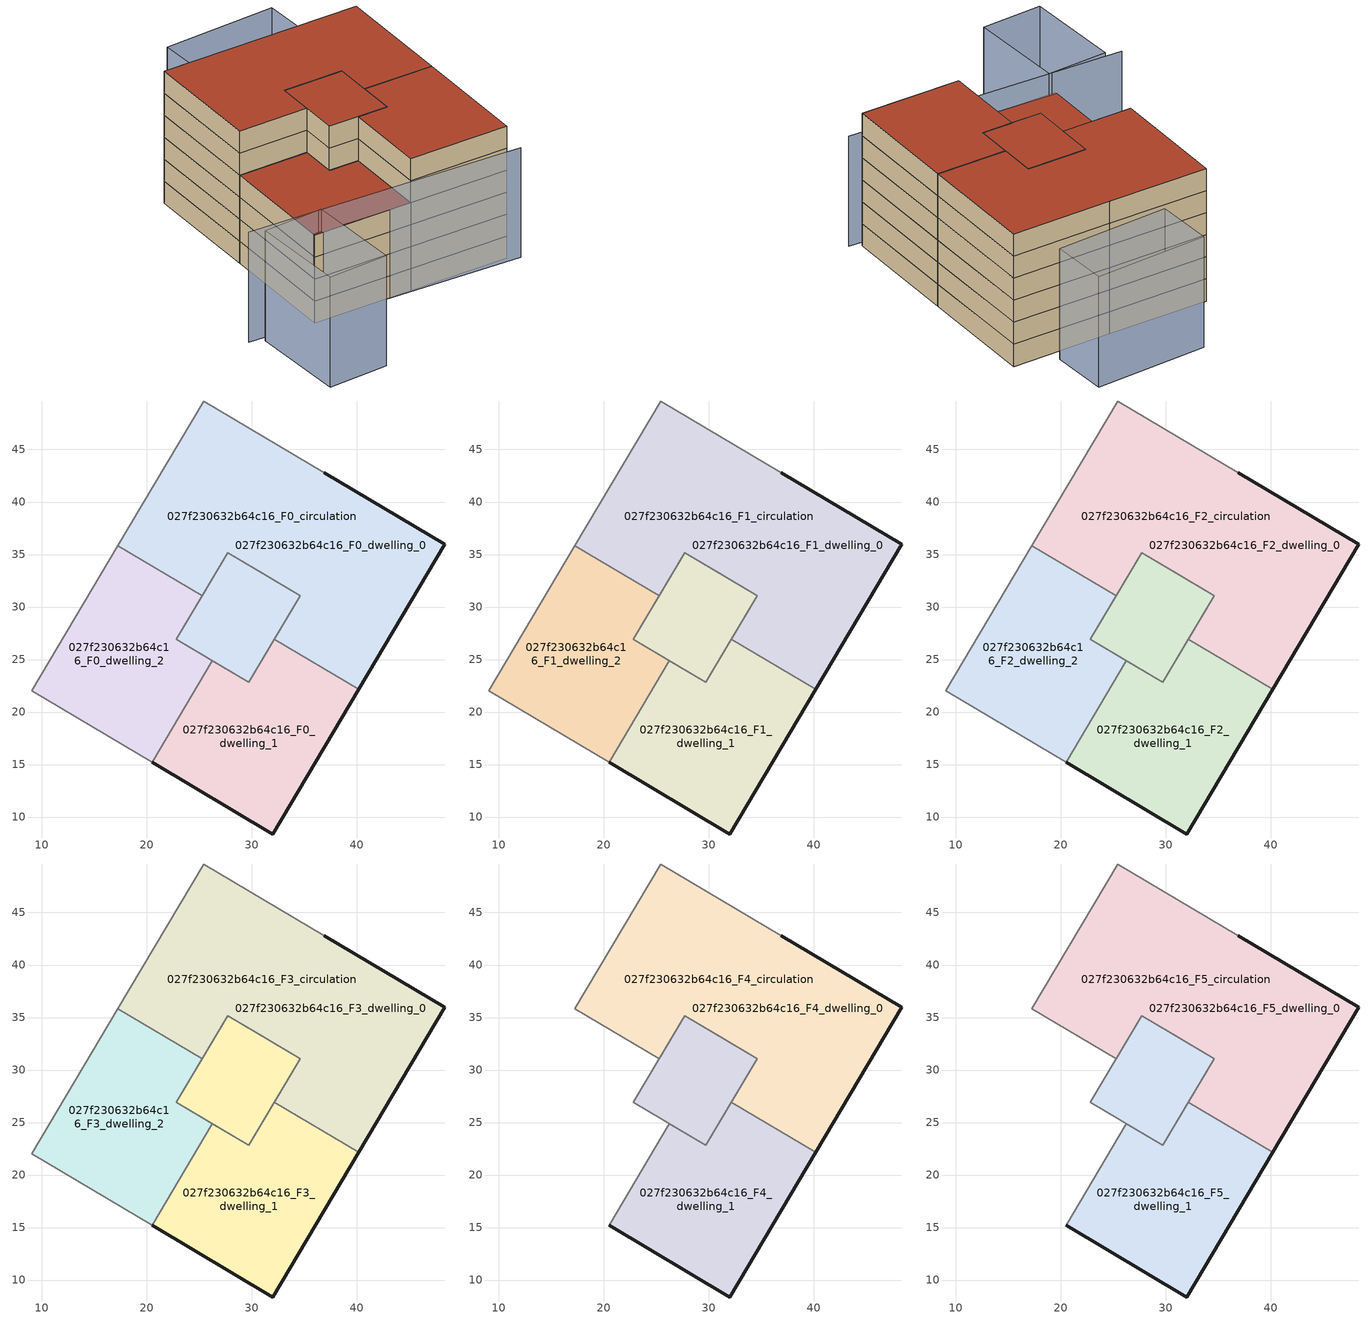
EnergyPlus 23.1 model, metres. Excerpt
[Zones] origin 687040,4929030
027f230632b64c16_F0_dwelling_0
 floor ground (EU_floor_Construction): 34.61,31.09 32.14,26.95 29.68,22.82 22.8,26.92 27.72,35.19 28.03,35.01 z0; 36.91,42.79 48.38,35.96 40.18,22.17 32.14,26.95 34.61,31.09 31.16,33.14 28.03,35.01 27.72,35.19 25.26,31.05 17.23,35.83 25.43,49.62 z0
 wall outside (EU_wall_Construction): 40.18,22.17 48.38,35.96 36.91,42.79 z0:3
 wall adiabatic (EU_wall_Construction): 36.91,42.79 25.43,49.62 17.23,35.83 / 25.26,31.05 27.72,35.19 31.16,33.14 34.61,31.09 32.14,26.95 z0:3
 wall to 027f230632b64c16_F0_dwelling_2 (EU_wall_Construction): 17.23,35.83 25.26,31.05 z0:3
 wall to 027f230632b64c16_F0_dwelling_1 (EU_wall_Construction): 32.14,26.95 40.18,22.17 z0:3
027f230632b64c16_F0_dwelling_1
 floor ground (EU_floor_Construction): 40.18,22.17 31.97,8.39 20.5,15.22 26.24,24.87 27.36,24.2 29.68,22.82 32.14,26.95 z0; 34.61,31.09 32.14,26.95 29.68,22.82 27.36,24.2 26.24,24.87 22.8,26.92 27.72,35.19 z0
 wall outside (EU_wall_Construction): 20.5,15.22 31.97,8.39 40.18,22.17 z0:3
 wall adiabatic (EU_wall_Construction): 32.14,26.95 29.68,22.82 26.24,24.87 z0:3
 wall to 027f230632b64c16_F0_dwelling_2 (EU_wall_Construction): 26.24,24.87 20.5,15.22 z0:3
027f230632b64c16_F0_dwelling_2
 floor ground (EU_floor_Construction): 25.26,31.05 22.8,26.92 26.24,24.87 20.5,15.22 9.02,22.05 17.23,35.83 z0
 wall adiabatic (EU_wall_Construction): 17.23,35.83 9.02,22.05 20.5,15.22 / 26.24,24.87 22.8,26.92 25.26,31.05 z0:3
027f230632b64c16_F0_circulation
 floor ground (EU_floor_Construction): 36.91,42.79 48.38,35.96 40.18,22.17 32.14,26.95 34.61,31.09 31.16,33.14 28.03,35.01 27.72,35.19 25.26,31.05 17.23,35.83 25.43,49.62 z0; 31.16,33.14 34.61,31.09 32.14,26.95 29.68,22.82 27.36,24.2 26.24,24.87 22.8,26.92 25.26,31.05 27.72,35.19 28.03,35.01 29.52,34.12 z0; 40.18,22.17 31.97,8.39 20.5,15.22 26.24,24.87 27.36,24.2 29.68,22.82 32.14,26.95 z0
 wall adiabatic (EU_wall_Construction): 22.8,26.92 29.68,22.82 34.61,31.09 27.72,35.19 22.8,26.92 z0:3
 roof outside (EU_floor_Construction): 32.14,26.95 34.61,31.09 31.16,33.14 29.16,34.33 28.03,35.01 27.72,35.19 25.26,31.05 22.8,26.92 26.24,24.87 27.36,24.2 29.68,22.82 z3
027f230632b64c16_F1_dwelling_0
 floor outside (EU_floor_Construction): 36.91,42.79 48.38,35.96 40.18,22.17 32.14,26.95 34.61,31.09 31.16,33.14 28.03,35.01 27.72,35.19 25.26,31.05 17.23,35.83 25.43,49.62 z3
 floor to 027f230632b64c16_F0_dwelling_0 (EU_floor_Construction): 31.16,33.14 34.61,31.09 32.14,26.95 29.68,22.82 22.8,26.92 25.26,31.05 27.72,35.19 28.03,35.01 z3
 wall outside (EU_wall_Construction): 40.18,22.17 48.38,35.96 36.91,42.79 z3:6
 wall adiabatic (EU_wall_Construction): 36.91,42.79 25.43,49.62 17.23,35.83 / 25.26,31.05 27.72,35.19 31.16,33.14 34.61,31.09 32.14,26.95 z3:6
 wall to 027f230632b64c16_F1_dwelling_2 (EU_wall_Construction): 17.23,35.83 25.26,31.05 z3:6
 wall to 027f230632b64c16_F1_dwelling_1 (EU_wall_Construction): 32.14,26.95 40.18,22.17 z3:6
027f230632b64c16_F1_dwelling_1
 floor to 027f230632b64c16_F0_dwelling_1 (EU_floor_Construction): 40.18,22.17 31.97,8.39 20.5,15.22 26.24,24.87 29.68,22.82 32.14,26.95 z3; 34.61,31.09 32.14,26.95 29.68,22.82 27.36,24.2 26.24,24.87 22.8,26.92 27.72,35.19 z3
 wall outside (EU_wall_Construction): 20.5,15.22 31.97,8.39 40.18,22.17 z3:6
 wall adiabatic (EU_wall_Construction): 32.14,26.95 29.68,22.82 26.24,24.87 z3:6
 wall to 027f230632b64c16_F1_dwelling_2 (EU_wall_Construction): 26.24,24.87 20.5,15.22 z3:6
027f230632b64c16_F1_dwelling_2
 floor to 027f230632b64c16_F0_dwelling_2 (EU_floor_Construction): 25.26,31.05 22.8,26.92 26.24,24.87 20.5,15.22 9.02,22.05 17.23,35.83 z3
 wall adiabatic (EU_wall_Construction): 17.23,35.83 9.02,22.05 20.5,15.22 / 26.24,24.87 22.8,26.92 25.26,31.05 z3:6
027f230632b64c16_F1_circulation
 floor outside (EU_floor_Construction): 31.16,33.14 34.61,31.09 32.14,26.95 29.68,22.82 27.36,24.2 26.24,24.87 22.8,26.92 25.26,31.05 27.72,35.19 28.03,35.01 29.52,34.12 z3
 floor to 027f230632b64c16_F0_circulation (EU_floor_Construction): 36.91,42.79 48.38,35.96 40.18,22.17 32.14,26.95 34.61,31.09 31.16,33.14 28.03,35.01 27.72,35.19 25.26,31.05 17.23,35.83 25.43,49.62 z3; 40.18,22.17 31.97,8.39 20.5,15.22 26.24,24.87 27.36,24.2 29.68,22.82 32.14,26.95 z3
 wall adiabatic (EU_wall_Construction): 22.8,26.92 29.68,22.82 34.61,31.09 27.72,35.19 22.8,26.92 z3:6
 roof outside (EU_floor_Construction): 32.14,26.95 34.61,31.09 31.16,33.14 29.16,34.33 28.03,35.01 27.72,35.19 25.26,31.05 22.8,26.92 26.24,24.87 27.36,24.2 29.68,22.82 z6
027f230632b64c16_F2_dwelling_0
 floor outside (EU_floor_Construction): 36.91,42.79 48.38,35.96 40.18,22.17 32.14,26.95 34.61,31.09 31.16,33.14 28.03,35.01 27.72,35.19 25.26,31.05 17.23,35.83 25.43,49.62 z6
 floor to 027f230632b64c16_F1_dwelling_0 (EU_floor_Construction): 31.16,33.14 34.61,31.09 32.14,26.95 29.68,22.82 22.8,26.92 25.26,31.05 27.72,35.19 28.03,35.01 z6
 wall outside (EU_wall_Construction): 40.18,22.17 48.38,35.96 36.91,42.79 z6:9
 wall adiabatic (EU_wall_Construction): 36.91,42.79 25.43,49.62 17.23,35.83 / 25.26,31.05 27.72,35.19 31.16,33.14 34.61,31.09 32.14,26.95 z6:9
 wall to 027f230632b64c16_F2_dwelling_2 (EU_wall_Construction): 17.23,35.83 25.26,31.05 z6:9
 wall to 027f230632b64c16_F2_dwelling_1 (EU_wall_Construction): 32.14,26.95 40.18,22.17 z6:9
027f230632b64c16_F2_dwelling_1
 floor to 027f230632b64c16_F1_dwelling_1 (EU_floor_Construction): 40.18,22.17 31.97,8.39 20.5,15.22 26.24,24.87 29.68,22.82 32.14,26.95 z6; 34.61,31.09 32.14,26.95 29.68,22.82 27.36,24.2 26.24,24.87 22.8,26.92 27.72,35.19 z6
 wall outside (EU_wall_Construction): 20.5,15.22 31.97,8.39 40.18,22.17 z6:9
 wall adiabatic (EU_wall_Construction): 32.14,26.95 29.68,22.82 26.24,24.87 z6:9
 wall to 027f230632b64c16_F2_dwelling_2 (EU_wall_Construction): 26.24,24.87 20.5,15.22 z6:9
027f230632b64c16_F2_dwelling_2
 floor to 027f230632b64c16_F1_dwelling_2 (EU_floor_Construction): 25.26,31.05 22.8,26.92 26.24,24.87 20.5,15.22 9.02,22.05 17.23,35.83 z6
 wall adiabatic (EU_wall_Construction): 17.23,35.83 9.02,22.05 20.5,15.22 / 26.24,24.87 22.8,26.92 25.26,31.05 z6:9
027f230632b64c16_F2_circulation
 floor outside (EU_floor_Construction): 31.16,33.14 34.61,31.09 32.14,26.95 29.68,22.82 27.36,24.2 26.24,24.87 22.8,26.92 25.26,31.05 27.72,35.19 28.03,35.01 29.52,34.12 z6
 floor to 027f230632b64c16_F1_circulation (EU_floor_Construction): 36.91,42.79 48.38,35.96 40.18,22.17 32.14,26.95 34.61,31.09 31.16,33.14 28.03,35.01 27.72,35.19 25.26,31.05 17.23,35.83 25.43,49.62 z6; 40.18,22.17 31.97,8.39 20.5,15.22 26.24,24.87 27.36,24.2 29.68,22.82 32.14,26.95 z6
 wall adiabatic (EU_wall_Construction): 22.8,26.92 29.68,22.82 34.61,31.09 27.72,35.19 22.8,26.92 z6:9
 roof outside (EU_floor_Construction): 32.14,26.95 34.61,31.09 31.16,33.14 29.16,34.33 28.03,35.01 27.72,35.19 25.26,31.05 22.8,26.92 26.24,24.87 27.36,24.2 29.68,22.82 z9
027f230632b64c16_F3_dwelling_0
 floor outside (EU_floor_Construction): 36.91,42.79 48.38,35.96 40.18,22.17 32.14,26.95 34.61,31.09 31.16,33.14 28.03,35.01 27.72,35.19 25.26,31.05 17.23,35.83 25.43,49.62 z9
 floor to 027f230632b64c16_F2_dwelling_0 (EU_floor_Construction): 31.16,33.14 34.61,31.09 32.14,26.95 29.68,22.82 22.8,26.92 25.26,31.05 27.72,35.19 28.03,35.01 z9
 wall outside (EU_wall_Construction): 40.18,22.17 48.38,35.96 36.91,42.79 z9:12
 wall adiabatic (EU_wall_Construction): 36.91,42.79 25.43,49.62 17.23,35.83 / 25.26,31.05 27.72,35.19 31.16,33.14 34.61,31.09 32.14,26.95 z9:12
 wall to 027f230632b64c16_F3_dwelling_2 (EU_wall_Construction): 17.23,35.83 25.26,31.05 z9:12
 wall to 027f230632b64c16_F3_dwelling_1 (EU_wall_Construction): 32.14,26.95 40.18,22.17 z9:12
027f230632b64c16_F3_dwelling_1
 floor to 027f230632b64c16_F2_dwelling_1 (EU_floor_Construction): 40.18,22.17 31.97,8.39 20.5,15.22 26.24,24.87 29.68,22.82 32.14,26.95 z9; 34.61,31.09 32.14,26.95 29.68,22.82 27.36,24.2 26.24,24.87 22.8,26.92 27.72,35.19 z9
 wall outside (EU_wall_Construction): 20.5,15.22 31.97,8.39 40.18,22.17 z9:12
 wall adiabatic (EU_wall_Construction): 32.14,26.95 29.68,22.82 26.24,24.87 z9:12
 wall to 027f230632b64c16_F3_dwelling_2 (EU_wall_Construction): 26.24,24.87 20.5,15.22 z9:12
027f230632b64c16_F3_dwelling_2
 floor to 027f230632b64c16_F2_dwelling_2 (EU_floor_Construction): 25.26,31.05 22.8,26.92 26.24,24.87 20.5,15.22 9.02,22.05 17.23,35.83 z9
 wall adiabatic (EU_wall_Construction): 17.23,35.83 9.02,22.05 20.5,15.22 / 26.24,24.87 22.8,26.92 25.26,31.05 z9:12
 roof outside (EU_roof_Construction): 20.5,15.22 26.24,24.87 22.8,26.92 25.26,31.05 17.23,35.83 9.02,22.05 z12
027f230632b64c16_F3_circulation
 floor outside (EU_floor_Construction): 31.16,33.14 34.61,31.09 32.14,26.95 29.68,22.82 27.36,24.2 26.24,24.87 22.8,26.92 25.26,31.05 27.72,35.19 28.03,35.01 29.52,34.12 z9
 floor to 027f230632b64c16_F2_circulation (EU_floor_Construction): 36.91,42.79 48.38,35.96 40.18,22.17 32.14,26.95 34.61,31.09 31.16,33.14 28.03,35.01 27.72,35.19 25.26,31.05 17.23,35.83 25.43,49.62 z9; 40.18,22.17 31.97,8.39 20.5,15.22 26.24,24.87 27.36,24.2 29.68,22.82 32.14,26.95 z9
 wall adiabatic (EU_wall_Construction): 22.8,26.92 29.68,22.82 34.61,31.09 27.72,35.19 22.8,26.92 z9:12
 roof outside (EU_floor_Construction): 32.14,26.95 34.61,31.09 31.16,33.14 29.16,34.33 28.03,35.01 27.72,35.19 25.26,31.05 22.8,26.92 26.24,24.87 27.36,24.2 29.68,22.82 z12
027f230632b64c16_F4_dwelling_0
 floor outside (EU_floor_Construction): 36.91,42.79 48.38,35.96 40.18,22.17 32.14,26.95 34.61,31.09 31.16,33.14 28.03,35.01 27.72,35.19 25.26,31.05 17.23,35.83 25.43,49.62 z12
 floor to 027f230632b64c16_F3_dwelling_0 (EU_floor_Construction): 31.16,33.14 34.61,31.09 32.14,26.95 29.68,22.82 22.8,26.92 25.26,31.05 27.72,35.19 28.03,35.01 z12
 wall outside (EU_wall_Construction): 40.18,22.17 48.38,35.96 36.91,42.79 z12:15
 wall adiabatic (EU_wall_Construction): 36.91,42.79 25.43,49.62 17.23,35.83 25.26,31.05 27.72,35.19 31.16,33.14 34.61,31.09 32.14,26.95 z12:15
 wall to 027f230632b64c16_F4_dwelling_1 (EU_wall_Construction): 32.14,26.95 40.18,22.17 z12:15
027f230632b64c16_F4_dwelling_1
 floor to 027f230632b64c16_F3_dwelling_1 (EU_floor_Construction): 40.18,22.17 31.97,8.39 20.5,15.22 26.24,24.87 29.68,22.82 32.14,26.95 z12; 34.61,31.09 32.14,26.95 29.68,22.82 27.36,24.2 26.24,24.87 22.8,26.92 27.72,35.19 z12
 wall outside (EU_wall_Construction): 20.5,15.22 31.97,8.39 40.18,22.17 z12:15
 wall adiabatic (EU_wall_Construction): 32.14,26.95 29.68,22.82 26.24,24.87 20.5,15.22 z12:15
027f230632b64c16_F4_circulation
 floor outside (EU_floor_Construction): 31.16,33.14 34.61,31.09 32.14,26.95 29.68,22.82 27.36,24.2 26.24,24.87 22.8,26.92 25.26,31.05 27.72,35.19 28.03,35.01 29.52,34.12 z12
 floor to 027f230632b64c16_F3_circulation (EU_floor_Construction): 36.91,42.79 48.38,35.96 40.18,22.17 32.14,26.95 34.61,31.09 31.16,33.14 28.03,35.01 27.72,35.19 25.26,31.05 17.23,35.83 25.43,49.62 z12; 40.18,22.17 31.97,8.39 20.5,15.22 26.24,24.87 27.36,24.2 29.68,22.82 32.14,26.95 z12
 wall adiabatic (EU_wall_Construction): 22.8,26.92 29.68,22.82 34.61,31.09 27.72,35.19 22.8,26.92 z12:15
 roof outside (EU_floor_Construction): 32.14,26.95 34.61,31.09 31.16,33.14 29.16,34.33 28.03,35.01 27.72,35.19 25.26,31.05 22.8,26.92 26.24,24.87 27.36,24.2 29.68,22.82 z15
027f230632b64c16_F5_dwelling_0
 floor outside (EU_floor_Construction): 36.91,42.79 48.38,35.96 40.18,22.17 32.14,26.95 34.61,31.09 31.16,33.14 28.03,35.01 27.72,35.19 25.26,31.05 17.23,35.83 25.43,49.62 z15
 floor to 027f230632b64c16_F4_dwelling_0 (EU_floor_Construction): 31.16,33.14 34.61,31.09 32.14,26.95 29.68,22.82 22.8,26.92 25.26,31.05 27.72,35.19 28.03,35.01 z15
 wall outside (EU_wall_Construction): 40.18,22.17 48.38,35.96 36.91,42.79 z15:18
 wall adiabatic (EU_wall_Construction): 36.91,42.79 25.43,49.62 17.23,35.83 25.26,31.05 27.72,35.19 31.16,33.14 34.61,31.09 32.14,26.95 z15:18
 wall to 027f230632b64c16_F5_dwelling_1 (EU_wall_Construction): 32.14,26.95 40.18,22.17 z15:18
 roof outside (EU_roof_Construction): 40.18,22.17 48.38,35.96 36.91,42.79 25.43,49.62 17.23,35.83 25.26,31.05 27.72,35.19 28.03,35.01 31.16,33.14 34.61,31.09 32.14,26.95 z18; 32.14,26.95 34.61,31.09 28.03,35.01 27.72,35.19 22.8,26.92 29.68,22.82 z18
027f230632b64c16_F5_dwelling_1
 floor to 027f230632b64c16_F4_dwelling_1 (EU_floor_Construction): 40.18,22.17 31.97,8.39 20.5,15.22 26.24,24.87 29.68,22.82 32.14,26.95 z15; 34.61,31.09 32.14,26.95 29.68,22.82 27.36,24.2 26.24,24.87 22.8,26.92 27.72,35.19 z15
 wall outside (EU_wall_Construction): 20.5,15.22 31.97,8.39 40.18,22.17 z15:18
 wall adiabatic (EU_wall_Construction): 32.14,26.95 29.68,22.82 26.24,24.87 20.5,15.22 z15:18
 roof outside (EU_roof_Construction): 34.61,31.09 27.72,35.19 22.8,26.92 26.24,24.87 27.36,24.2 29.68,22.82 32.14,26.95 z18; 31.97,8.39 40.18,22.17 32.14,26.95 29.68,22.82 27.36,24.2 26.24,24.87 20.5,15.22 z18
027f230632b64c16_F5_circulation
 floor outside (EU_floor_Construction): 31.16,33.14 34.61,31.09 32.14,26.95 29.68,22.82 27.36,24.2 26.24,24.87 22.8,26.92 25.26,31.05 27.72,35.19 28.03,35.01 29.52,34.12 z15
 floor to 027f230632b64c16_F4_circulation (EU_floor_Construction): 36.91,42.79 48.38,35.96 40.18,22.17 32.14,26.95 34.61,31.09 31.16,33.14 28.03,35.01 27.72,35.19 25.26,31.05 17.23,35.83 25.43,49.62 z15; 40.18,22.17 31.97,8.39 20.5,15.22 26.24,24.87 27.36,24.2 29.68,22.82 32.14,26.95 z15
 wall adiabatic (EU_wall_Construction): 22.8,26.92 29.68,22.82 34.61,31.09 27.72,35.19 22.8,26.92 z15:18
 roof outside (EU_roof_Construction): 32.14,26.95 34.61,31.09 31.16,33.14 29.16,34.33 28.03,35.01 27.72,35.19 25.26,31.05 22.8,26.92 26.24,24.87 27.36,24.2 29.68,22.82 z18; 40.18,22.17 48.38,35.96 36.91,42.79 25.43,49.62 17.23,35.83 25.26,31.05 27.72,35.19 28.03,35.01 31.16,33.14 34.61,31.09 32.14,26.95 z18; 31.97,8.39 40.18,22.17 32.14,26.95 29.68,22.82 27.36,24.2 26.24,24.87 20.5,15.22 z18
shading: 1.85,27.11 32.78,7 / -3.01,14.17 2.97,25.54 / 2.97,25.54 10.11,21.78 / 10.11,21.78 4.13,10.41 / 4.13,10.41 -3.01,14.17 / 48.13,46.82 44.58,40.06 / 44.58,40.06 31.22,47.07 / 31.22,47.07 34.77,53.83 / 34.77,53.83 48.13,46.82 z0:15
[Building]
EU S2 Campaign: North Axis=0; Terrain=City; Solar Distribution=FullExterior
[Site:Location]
Bologna: Latitude=44.5; Longitude=11.25; Time Zone=1; Elevation=37
[SizingPeriod:WeatherFileDays]
AnnualSizingPeriod: Begin Month=1; Begin Day of Month=1; End Month=12; End Day of Month=31; Day of Week for Start Day=Monday; Use Weather File Daylight Saving Period=No; Use Weather File Rain and Snow Indicators=No
[MATERIAL]
EU_InternalMass_Material: Roughness=MediumRough; Thickness=0.1; Conductivity=1; Density=1800; Specific Heat=900; Thermal Absorptance=0.9; Solar Absorptance=0.7; Visible Absorptance=0.7
[MATERIAL:NOMASS] Roughness=MediumRough; Thermal Absorptance=0.9; Solar Absorptance=0.7; Visible Absorptance=0.7
Name | Thermal Resistance
EU_wall_NoMass | 0.905828
EU_roof_NoMass | 0.37593
EU_floor_NoMass | 0.67114
[CONSTRUCTION]
EU_wall_Construction: EU_wall_NoMass
EU_roof_Construction: EU_roof_NoMass
EU_floor_Construction: EU_floor_NoMass
EU_InternalMass_Construction: EU_InternalMass_Material
[ZONE] Type=1; Multiplier=1; Ceiling Height=autocalculate; Floor Area=autocalculate; Part of Total Floor Area=Yes
Name | Volume
027f230632b64c16_F0_dwelling_0; 027f230632b64c16_F1_dwelling_0; 027f230632b64c16_F2_dwelling_0; 027f230632b64c16_F3_dwelling_0; 027f230632b64c16_F4_dwelling_0; 027f230632b64c16_F5_dwelling_0 | 1400.84
027f230632b64c16_F0_dwelling_1; 027f230632b64c16_F1_dwelling_1; 027f230632b64c16_F2_dwelling_1; 027f230632b64c16_F3_dwelling_1; 027f230632b64c16_F4_dwelling_1; 027f230632b64c16_F5_dwelling_1 | 816.087
027f230632b64c16_F0_dwelling_2; 027f230632b64c16_F1_dwelling_2; 027f230632b64c16_F2_dwelling_2; 027f230632b64c16_F3_dwelling_2 | 584.755
027f230632b64c16_F0_circulation; 027f230632b64c16_F1_circulation; 027f230632b64c16_F2_circulation; 027f230632b64c16_F3_circulation; 027f230632b64c16_F4_circulation; 027f230632b64c16_F5_circulation | 1985.6
[INTERNALMASS] Construction=EU_InternalMass_Construction
Name | Zone or ZoneList | Surface Area
027f230632b64c16_F0_dwelling_0_EU_InternalMass | 027f230632b64c16_F0_dwelling_0 | 389.837
027f230632b64c16_F0_dwelling_1_EU_InternalMass | 027f230632b64c16_F0_dwelling_1 | 194.918
027f230632b64c16_F0_dwelling_2_EU_InternalMass | 027f230632b64c16_F0_dwelling_2 | 194.918
027f230632b64c16_F1_dwelling_0_EU_InternalMass | 027f230632b64c16_F1_dwelling_0 | 389.837
027f230632b64c16_F1_dwelling_1_EU_InternalMass | 027f230632b64c16_F1_dwelling_1 | 194.918
027f230632b64c16_F1_dwelling_2_EU_InternalMass | 027f230632b64c16_F1_dwelling_2 | 194.918
027f230632b64c16_F2_dwelling_0_EU_InternalMass | 027f230632b64c16_F2_dwelling_0 | 389.837
027f230632b64c16_F2_dwelling_1_EU_InternalMass | 027f230632b64c16_F2_dwelling_1 | 194.918
027f230632b64c16_F2_dwelling_2_EU_InternalMass | 027f230632b64c16_F2_dwelling_2 | 194.918
027f230632b64c16_F3_dwelling_0_EU_InternalMass | 027f230632b64c16_F3_dwelling_0 | 389.837
027f230632b64c16_F3_dwelling_1_EU_InternalMass | 027f230632b64c16_F3_dwelling_1 | 194.918
027f230632b64c16_F3_dwelling_2_EU_InternalMass | 027f230632b64c16_F3_dwelling_2 | 194.918
027f230632b64c16_F4_dwelling_0_EU_InternalMass | 027f230632b64c16_F4_dwelling_0 | 389.837
027f230632b64c16_F4_dwelling_1_EU_InternalMass | 027f230632b64c16_F4_dwelling_1 | 389.837
027f230632b64c16_F5_dwelling_0_EU_InternalMass | 027f230632b64c16_F5_dwelling_0 | 389.837
027f230632b64c16_F5_dwelling_1_EU_InternalMass | 027f230632b64c16_F5_dwelling_1 | 389.837
[OTHEREQUIPMENT] Fuel Type=Electricity; Design Level Calculation Method=Watts/Area; Power per Zone Floor Area=1; Fraction Latent=0; Fraction Radiant=0; Fraction Lost=0; Carbon Dioxide Generation Rate=0; EndUse Subcategory=EU_Step8_InternalGains
Name | Zone or ZoneList or Space or SpaceList | Schedule
EU_Step8_InternalGain_027f230632b64c16_F0_dwelling_0_f000 | 027f230632b64c16_F0_dwelling_0 | EU_Step8_GainSchedule_027f230632b64c16_F0_dwelling_0_f000
EU_Step8_InternalGain_027f230632b64c16_F0_dwelling_1_f000 | 027f230632b64c16_F0_dwelling_1 | EU_Step8_GainSchedule_027f230632b64c16_F0_dwelling_1_f000
EU_Step8_InternalGain_027f230632b64c16_F0_dwelling_2_f000 | 027f230632b64c16_F0_dwelling_2 | EU_Step8_GainSchedule_027f230632b64c16_F0_dwelling_2_f000
EU_Step8_InternalGain_027f230632b64c16_F1_dwelling_0_f000 | 027f230632b64c16_F1_dwelling_0 | EU_Step8_GainSchedule_027f230632b64c16_F1_dwelling_0_f000
EU_Step8_InternalGain_027f230632b64c16_F1_dwelling_1_f000 | 027f230632b64c16_F1_dwelling_1 | EU_Step8_GainSchedule_027f230632b64c16_F1_dwelling_1_f000
EU_Step8_InternalGain_027f230632b64c16_F1_dwelling_2_f000 | 027f230632b64c16_F1_dwelling_2 | EU_Step8_GainSchedule_027f230632b64c16_F1_dwelling_2_f000
EU_Step8_InternalGain_027f230632b64c16_F2_dwelling_0_f000 | 027f230632b64c16_F2_dwelling_0 | EU_Step8_GainSchedule_027f230632b64c16_F2_dwelling_0_f000
EU_Step8_InternalGain_027f230632b64c16_F2_dwelling_1_f000 | 027f230632b64c16_F2_dwelling_1 | EU_Step8_GainSchedule_027f230632b64c16_F2_dwelling_1_f000
EU_Step8_InternalGain_027f230632b64c16_F2_dwelling_2_f000 | 027f230632b64c16_F2_dwelling_2 | EU_Step8_GainSchedule_027f230632b64c16_F2_dwelling_2_f000
EU_Step8_InternalGain_027f230632b64c16_F3_dwelling_0_f000 | 027f230632b64c16_F3_dwelling_0 | EU_Step8_GainSchedule_027f230632b64c16_F3_dwelling_0_f000
EU_Step8_InternalGain_027f230632b64c16_F3_dwelling_1_f000 | 027f230632b64c16_F3_dwelling_1 | EU_Step8_GainSchedule_027f230632b64c16_F3_dwelling_1_f000
EU_Step8_InternalGain_027f230632b64c16_F3_dwelling_2_f000 | 027f230632b64c16_F3_dwelling_2 | EU_Step8_GainSchedule_027f230632b64c16_F3_dwelling_2_f000
EU_Step8_InternalGain_027f230632b64c16_F4_dwelling_0_f000 | 027f230632b64c16_F4_dwelling_0 | EU_Step8_GainSchedule_027f230632b64c16_F4_dwelling_0_f000
EU_Step8_InternalGain_027f230632b64c16_F4_dwelling_1_f000 | 027f230632b64c16_F4_dwelling_1 | EU_Step8_GainSchedule_027f230632b64c16_F4_dwelling_1_f000
EU_Step8_InternalGain_027f230632b64c16_F5_dwelling_0_f000 | 027f230632b64c16_F5_dwelling_0 | EU_Step8_GainSchedule_027f230632b64c16_F5_dwelling_0_f000
EU_Step8_InternalGain_027f230632b64c16_F5_dwelling_1_f000 | 027f230632b64c16_F5_dwelling_1 | EU_Step8_GainSchedule_027f230632b64c16_F5_dwelling_1_f000
[ZONEINFILTRATION:DESIGNFLOWRATE] Schedule=EU_AlwaysOn; Design Flow Rate Calculation Method=Flow/Area; Flow Rate per Floor Area=0.0005; Constant Term Coefficient=1; Temperature Term Coefficient=0; Velocity Term Coefficient=0; Velocity Squared Term Coefficient=0
Name | Zone or ZoneList or Space or SpaceList
EU_Circulation_Infiltration_027f230632b64c16_F0_circulation | 027f230632b64c16_F0_circulation
EU_Circulation_Infiltration_027f230632b64c16_F1_circulation | 027f230632b64c16_F1_circulation
EU_Circulation_Infiltration_027f230632b64c16_F2_circulation | 027f230632b64c16_F2_circulation
EU_Circulation_Infiltration_027f230632b64c16_F3_circulation | 027f230632b64c16_F3_circulation
EU_Circulation_Infiltration_027f230632b64c16_F4_circulation | 027f230632b64c16_F4_circulation
EU_Circulation_Infiltration_027f230632b64c16_F5_circulation | 027f230632b64c16_F5_circulation
[ZONEVENTILATION:DESIGNFLOWRATE] Schedule=EU_AlwaysOn; Design Flow Rate Calculation Method=AirChanges/Hour; Air Changes per Hour=0.73129; Ventilation Type=Natural; Fan Pressure Rise=0; Fan Total Efficiency=1; Constant Term Coefficient=1; Temperature Term Coefficient=0; Velocity Term Coefficient=0; Velocity Squared Term Coefficient=0; Minimum Indoor Temperature=-100; Maximum Indoor Temperature=100; Delta Temperature=-100; Minimum Outdoor Temperature=-100; Maximum Outdoor Temperature=100; Maximum Wind Speed=40
Name | Zone or ZoneList or Space or SpaceList
EU_ConstantAir_027f230632b64c16_F0_dwelling_0 | 027f230632b64c16_F0_dwelling_0
EU_ConstantAir_027f230632b64c16_F0_dwelling_1 | 027f230632b64c16_F0_dwelling_1
EU_ConstantAir_027f230632b64c16_F0_dwelling_2 | 027f230632b64c16_F0_dwelling_2
EU_ConstantAir_027f230632b64c16_F1_dwelling_0 | 027f230632b64c16_F1_dwelling_0
EU_ConstantAir_027f230632b64c16_F1_dwelling_1 | 027f230632b64c16_F1_dwelling_1
EU_ConstantAir_027f230632b64c16_F1_dwelling_2 | 027f230632b64c16_F1_dwelling_2
EU_ConstantAir_027f230632b64c16_F2_dwelling_0 | 027f230632b64c16_F2_dwelling_0
EU_ConstantAir_027f230632b64c16_F2_dwelling_1 | 027f230632b64c16_F2_dwelling_1
EU_ConstantAir_027f230632b64c16_F2_dwelling_2 | 027f230632b64c16_F2_dwelling_2
EU_ConstantAir_027f230632b64c16_F3_dwelling_0 | 027f230632b64c16_F3_dwelling_0
EU_ConstantAir_027f230632b64c16_F3_dwelling_1 | 027f230632b64c16_F3_dwelling_1
EU_ConstantAir_027f230632b64c16_F3_dwelling_2 | 027f230632b64c16_F3_dwelling_2
EU_ConstantAir_027f230632b64c16_F4_dwelling_0 | 027f230632b64c16_F4_dwelling_0
EU_ConstantAir_027f230632b64c16_F4_dwelling_1 | 027f230632b64c16_F4_dwelling_1
EU_ConstantAir_027f230632b64c16_F5_dwelling_0 | 027f230632b64c16_F5_dwelling_0
EU_ConstantAir_027f230632b64c16_F5_dwelling_1 | 027f230632b64c16_F5_dwelling_1
[HVACTEMPLATE:THERMOSTAT] Constant Heating Setpoint=20; Constant Cooling Setpoint=50
EU_HeatOnly_027f230632b64c16_F0_dwelling_0; EU_HeatOnly_027f230632b64c16_F0_dwelling_1; EU_HeatOnly_027f230632b64c16_F0_dwelling_2; EU_HeatOnly_027f230632b64c16_F1_dwelling_0; EU_HeatOnly_027f230632b64c16_F1_dwelling_1; EU_HeatOnly_027f230632b64c16_F1_dwelling_2; EU_HeatOnly_027f230632b64c16_F2_dwelling_0; EU_HeatOnly_027f230632b64c16_F2_dwelling_1; EU_HeatOnly_027f230632b64c16_F2_dwelling_2; EU_HeatOnly_027f230632b64c16_F3_dwelling_0; EU_HeatOnly_027f230632b64c16_F3_dwelling_1; EU_HeatOnly_027f230632b64c16_F3_dwelling_2; EU_HeatOnly_027f230632b64c16_F4_dwelling_0; EU_HeatOnly_027f230632b64c16_F4_dwelling_1; EU_HeatOnly_027f230632b64c16_F5_dwelling_0; EU_HeatOnly_027f230632b64c16_F5_dwelling_1
[HVACTEMPLATE:ZONE:IDEALLOADSAIRSYSTEM] System Availability Schedule=EU_AlwaysOn; Maximum Heating Supply Air Temperature=50; Minimum Cooling Supply Air Temperature=13; Maximum Heating Supply Air Humidity Ratio=0.0156; Minimum Cooling Supply Air Humidity Ratio=0.0077; Heating Limit=NoLimit; Cooling Limit=NoLimit; Heating Availability Schedule=EU_AlwaysOn; Cooling Availability Schedule=EU_CoolingOff; Dehumidification Control Type=ConstantSensibleHeatRatio; Cooling Sensible Heat Ratio=0.7; Dehumidification Setpoint=60; Humidification Control Type=None; Humidification Setpoint=30; Outdoor Air Method=None; Outdoor Air Flow Rate per Person=0.00944; Outdoor Air Flow Rate per Zone Floor Area=0; Outdoor Air Flow Rate per Zone=0; Demand Controlled Ventilation Type=None; Outdoor Air Economizer Type=NoEconomizer; Heat Recovery Type=None; Sensible Heat Recovery Effectiveness=0.7; Latent Heat Recovery Effectiveness=0.65
Name | Template Thermostat
027f230632b64c16_F0_dwelling_0 | EU_HeatOnly_027f230632b64c16_F0_dwelling_0
027f230632b64c16_F0_dwelling_1 | EU_HeatOnly_027f230632b64c16_F0_dwelling_1
027f230632b64c16_F0_dwelling_2 | EU_HeatOnly_027f230632b64c16_F0_dwelling_2
027f230632b64c16_F1_dwelling_0 | EU_HeatOnly_027f230632b64c16_F1_dwelling_0
027f230632b64c16_F1_dwelling_1 | EU_HeatOnly_027f230632b64c16_F1_dwelling_1
027f230632b64c16_F1_dwelling_2 | EU_HeatOnly_027f230632b64c16_F1_dwelling_2
027f230632b64c16_F2_dwelling_0 | EU_HeatOnly_027f230632b64c16_F2_dwelling_0
027f230632b64c16_F2_dwelling_1 | EU_HeatOnly_027f230632b64c16_F2_dwelling_1
027f230632b64c16_F2_dwelling_2 | EU_HeatOnly_027f230632b64c16_F2_dwelling_2
027f230632b64c16_F3_dwelling_0 | EU_HeatOnly_027f230632b64c16_F3_dwelling_0
027f230632b64c16_F3_dwelling_1 | EU_HeatOnly_027f230632b64c16_F3_dwelling_1
027f230632b64c16_F3_dwelling_2 | EU_HeatOnly_027f230632b64c16_F3_dwelling_2
027f230632b64c16_F4_dwelling_0 | EU_HeatOnly_027f230632b64c16_F4_dwelling_0
027f230632b64c16_F4_dwelling_1 | EU_HeatOnly_027f230632b64c16_F4_dwelling_1
027f230632b64c16_F5_dwelling_0 | EU_HeatOnly_027f230632b64c16_F5_dwelling_0
027f230632b64c16_F5_dwelling_1 | EU_HeatOnly_027f230632b64c16_F5_dwelling_1
[SIZING:ZONE] Zone Cooling Design Supply Air Temperature Input Method=SupplyAirTemperature; Zone Cooling Design Supply Air Temperature=13; Zone Heating Design Supply Air Temperature Input Method=SupplyAirTemperature; Zone Heating Design Supply Air Temperature=50; Zone Cooling Design Supply Air Humidity Ratio=0.008; Zone Heating Design Supply Air Humidity Ratio=0.008; Cooling Design Air Flow Method=DesignDay; Cooling Design Air Flow Rate=0; Cooling Minimum Air Flow per Zone Floor Area=0.000762; Cooling Minimum Air Flow=0; Cooling Minimum Air Flow Fraction=0.2; Heating Design Air Flow Method=DesignDay; Heating Design Air Flow Rate=0; Heating Maximum Air Flow per Zone Floor Area=0.002032; Heating Maximum Air Flow=0.141576; Heating Maximum Air Flow Fraction=0.3; Account for Dedicated Outdoor Air System=No; Dedicated Outdoor Air System Control Strategy=NeutralSupplyAir; Dedicated Outdoor Air Low Setpoint Temperature for Design=autosize; Dedicated Outdoor Air High Setpoint Temperature for Design=autosize; Zone Load Sizing Method=Sensible Load Only No Latent Load; Zone Latent Cooling Design Supply Air Humidity Ratio Input Method=HumidityRatioDifference; Zone Cooling Design Supply Air Humidity Ratio Difference=0.005; Zone Latent Heating Design Supply Air Humidity Ratio Input Method=HumidityRatioDifference; Zone Humidification Design Supply Air Humidity Ratio Difference=0.005
027f230632b64c16_F0_dwelling_0; 027f230632b64c16_F0_dwelling_1; 027f230632b64c16_F0_dwelling_2; 027f230632b64c16_F1_dwelling_0; 027f230632b64c16_F1_dwelling_1; 027f230632b64c16_F1_dwelling_2; 027f230632b64c16_F2_dwelling_0; 027f230632b64c16_F2_dwelling_1; 027f230632b64c16_F2_dwelling_2; 027f230632b64c16_F3_dwelling_0; 027f230632b64c16_F3_dwelling_1; 027f230632b64c16_F3_dwelling_2; 027f230632b64c16_F4_dwelling_0; 027f230632b64c16_F4_dwelling_1; 027f230632b64c16_F5_dwelling_0; 027f230632b64c16_F5_dwelling_1
[SCHEDULE:CONSTANT]
Name | Hourly Value
EU_AlwaysOn | 1
EU_CoolingOff | 0
[SCHEDULE:FILE] Column Number=1; Rows to Skip at Top=0; Number of Hours of Data=8760; Column Separator=Comma; Interpolate to Timestep=No; Minutes per Item=60; Adjust Schedule for Daylight Savings=Yes
Name | File
EU_Step8_GainSchedule_027f230632b64c16_F0_dwelling_0_f000 | ../../schedules/027f230632b64c16/027f230632b64c16_F0_dwelling_0_f000_gain.csv
EU_Step8_GainSchedule_027f230632b64c16_F0_dwelling_1_f000 | ../../schedules/027f230632b64c16/027f230632b64c16_F0_dwelling_1_f000_gain.csv
EU_Step8_GainSchedule_027f230632b64c16_F0_dwelling_2_f000 | ../../schedules/027f230632b64c16/027f230632b64c16_F0_dwelling_2_f000_gain.csv
EU_Step8_GainSchedule_027f230632b64c16_F1_dwelling_0_f000 | ../../schedules/027f230632b64c16/027f230632b64c16_F1_dwelling_0_f000_gain.csv
EU_Step8_GainSchedule_027f230632b64c16_F1_dwelling_1_f000 | ../../schedules/027f230632b64c16/027f230632b64c16_F1_dwelling_1_f000_gain.csv
EU_Step8_GainSchedule_027f230632b64c16_F1_dwelling_2_f000 | ../../schedules/027f230632b64c16/027f230632b64c16_F1_dwelling_2_f000_gain.csv
EU_Step8_GainSchedule_027f230632b64c16_F2_dwelling_0_f000 | ../../schedules/027f230632b64c16/027f230632b64c16_F2_dwelling_0_f000_gain.csv
EU_Step8_GainSchedule_027f230632b64c16_F2_dwelling_1_f000 | ../../schedules/027f230632b64c16/027f230632b64c16_F2_dwelling_1_f000_gain.csv
EU_Step8_GainSchedule_027f230632b64c16_F2_dwelling_2_f000 | ../../schedules/027f230632b64c16/027f230632b64c16_F2_dwelling_2_f000_gain.csv
EU_Step8_GainSchedule_027f230632b64c16_F3_dwelling_0_f000 | ../../schedules/027f230632b64c16/027f230632b64c16_F3_dwelling_0_f000_gain.csv
EU_Step8_GainSchedule_027f230632b64c16_F3_dwelling_1_f000 | ../../schedules/027f230632b64c16/027f230632b64c16_F3_dwelling_1_f000_gain.csv
EU_Step8_GainSchedule_027f230632b64c16_F3_dwelling_2_f000 | ../../schedules/027f230632b64c16/027f230632b64c16_F3_dwelling_2_f000_gain.csv
EU_Step8_GainSchedule_027f230632b64c16_F4_dwelling_0_f000 | ../../schedules/027f230632b64c16/027f230632b64c16_F4_dwelling_0_f000_gain.csv
EU_Step8_GainSchedule_027f230632b64c16_F4_dwelling_1_f000 | ../../schedules/027f230632b64c16/027f230632b64c16_F4_dwelling_1_f000_gain.csv
EU_Step8_GainSchedule_027f230632b64c16_F5_dwelling_0_f000 | ../../schedules/027f230632b64c16/027f230632b64c16_F5_dwelling_0_f000_gain.csv
EU_Step8_GainSchedule_027f230632b64c16_F5_dwelling_1_f000 | ../../schedules/027f230632b64c16/027f230632b64c16_F5_dwelling_1_f000_gain.csv
